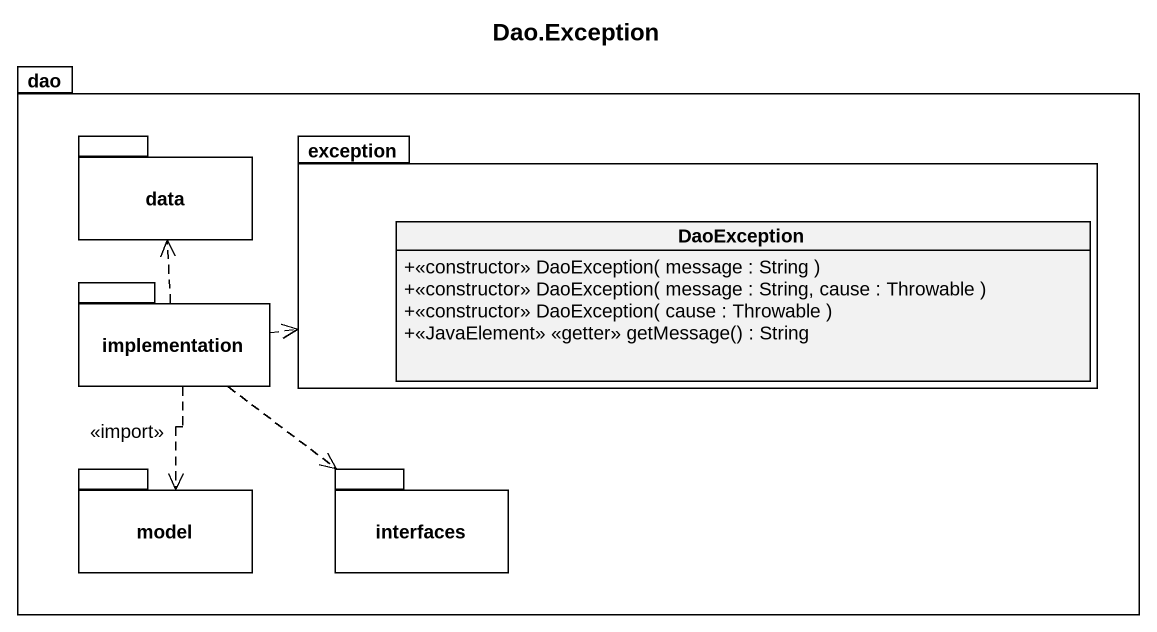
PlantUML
@startuml
title Dao.Exception
hide circle
hide empty members
skinparam classAttributeIconSize 0
package dao {
  package data {
  }
  package "exception" as exception_ {
    class DaoException {
      +<<constructor>> DaoException( message : String )
      +<<constructor>> DaoException( message : String, cause : Throwable )
      +<<constructor>> DaoException( cause : Throwable )
      +<<JavaElement>> <<getter>> getMessage() : String
    }
  }
  package implementation {
  }
  package model {
  }
  package interfaces {
  }
}
implementation .up.> data
implementation .right.> exception_
implementation ..> model : <<import>>
implementation ..> interfaces
@enduml
